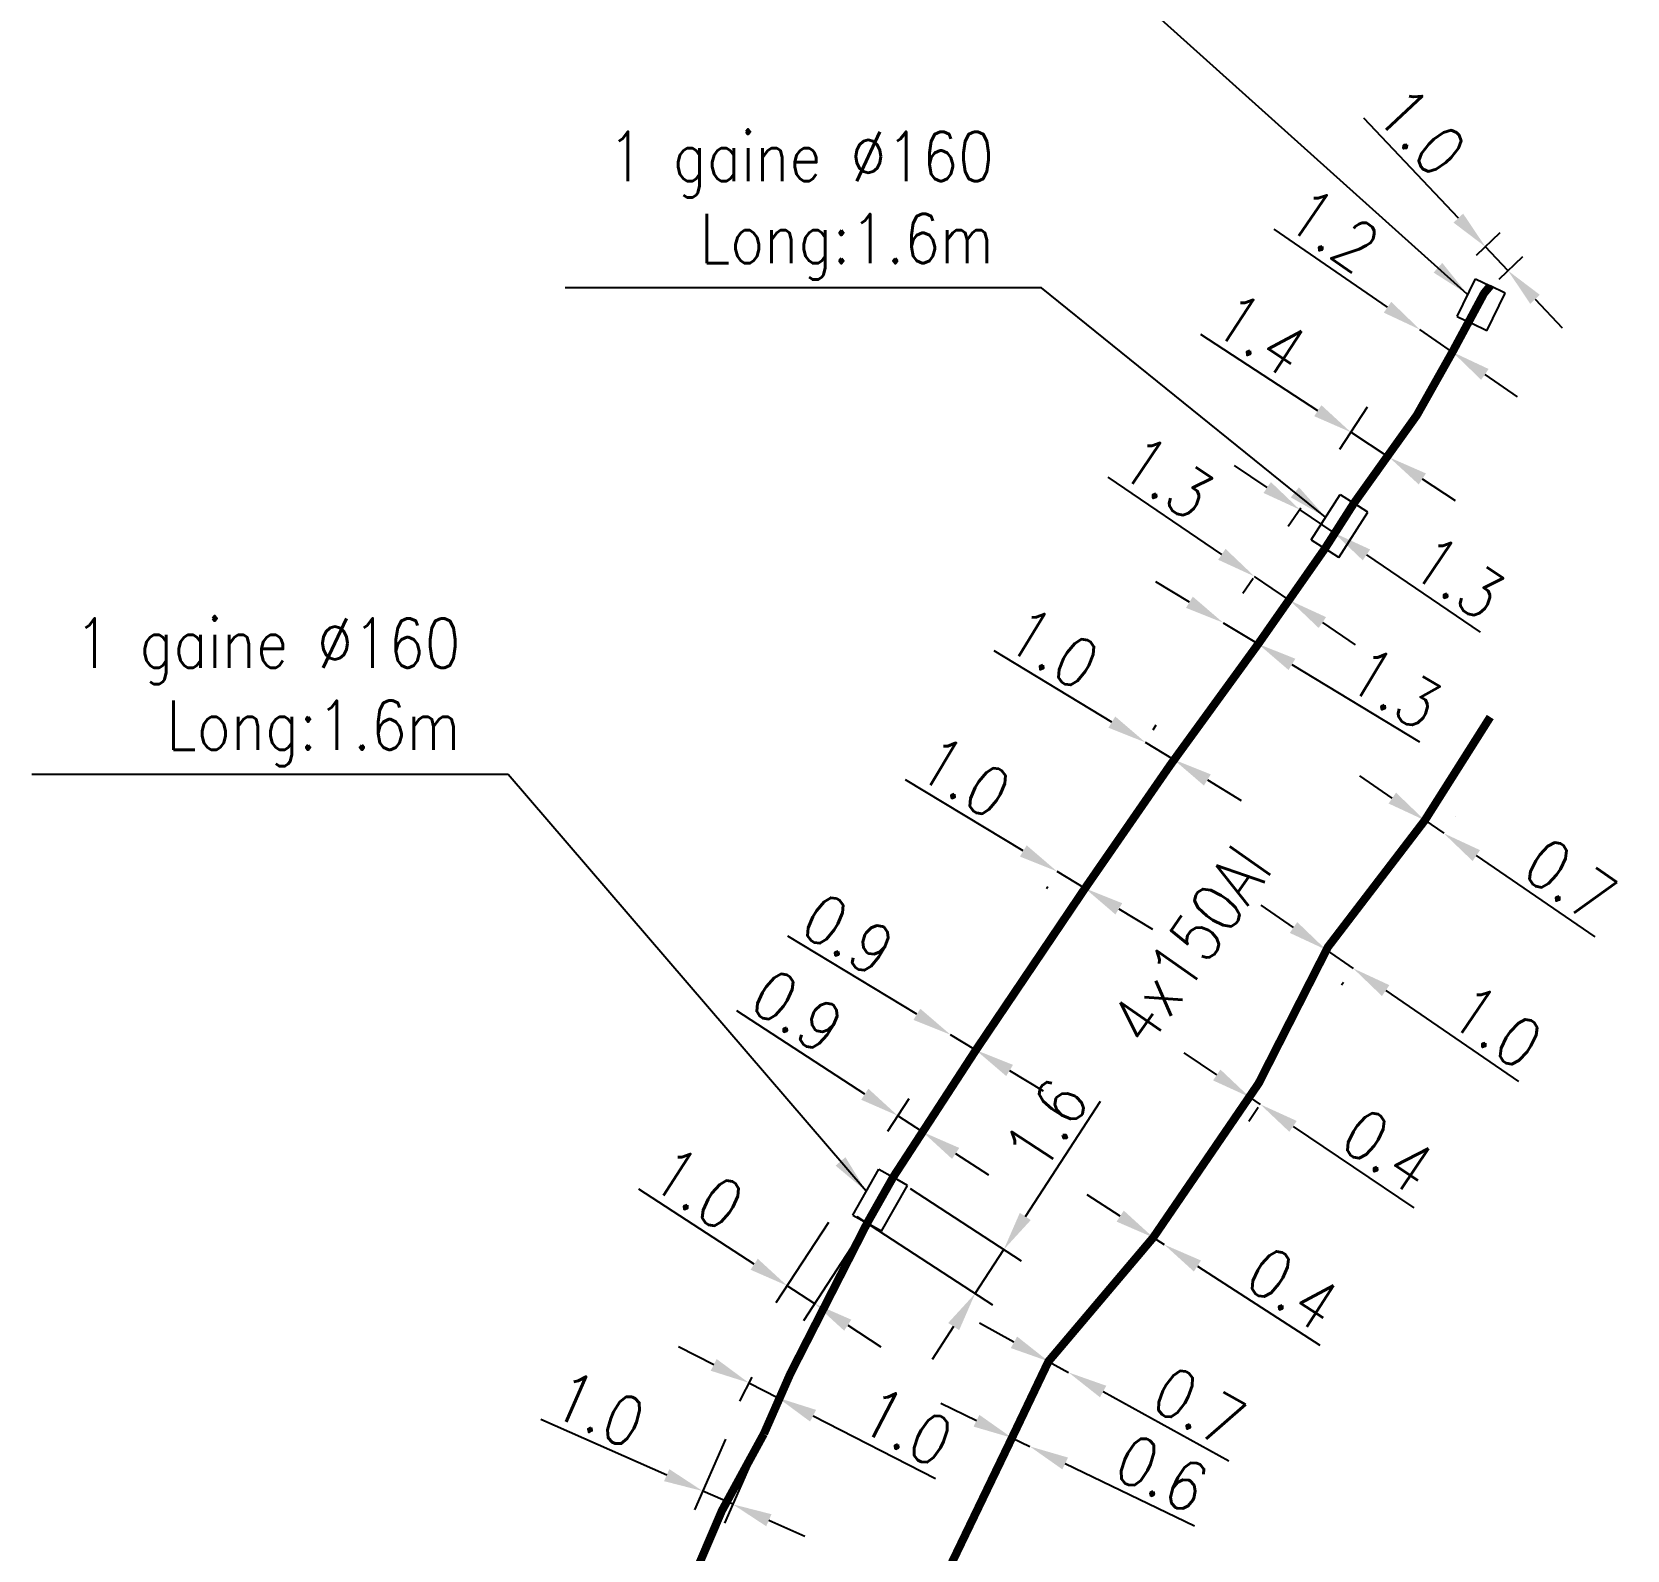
# Model space of a CAD drawing. Header units: millimetres. Extents: x 80000 to 81010, y 144000 to 145002.
# Drawn here: x 80955.59 to 81004.17, y 144039.61 to 144085.82 of the extents above; entities that cross this region are included whole.
import ezdxf

# ---------------------------------------------------------------- set-up
doc = ezdxf.new("R2010")
doc.units = ezdxf.units.MM
doc.header["$PDMODE"] = 34
doc.linetypes.add('B_ST_AL', pattern=[2000, 1000, 1000])
doc.layers.get('Defpoints').update_dxf_attribs({"linetype": 'CONTINUOUS'})
doc.layers.add('B_100', color=3, linetype='CONTINUOUS')
doc.layers.add('B_400', color=7, linetype='CONTINUOUS')
doc.styles.get("Standard").update_dxf_attribs({"font": 'romans.shx', "width": 0.85})
doc.dimstyles.get("Standard").update_dxf_attribs({"dimtxt": 1.5, "dimasz": 1.2, "dimexe": 0.625, "dimexo": 0.625, "dimgap": 0.25, "dimtad": 1, "dimdec": 1, "dimzin": 0, "dimdsep": 46, "dimtxsty": 'Standard', "dimcen": -0.5, "dimadec": 0, "dimazin": 0, "dimtfac": 1, "dimtdec": 1, "dimtmove": 0, "dimatfit": 3, "dimfxl": 0, "dimtolj": 1, "dimtzin": 0, "dimarcsym": 0})

# ---------------------------------------------------------------- blocks, each defined once
blk = doc.blocks.new('*D689')
at = {"layer": 'B_100', "color": 0, "linetype": 'Continuous', "lineweight": -2, "transparency": 16777216}
for p, q in [((80997.018, 144062.5), (80996.028, 144063.178)), ((80998.36, 144062.337), (80998.361, 144062.338)), ((80998.008, 144061.823), (80998.586, 144061.427)), ((80998.938, 144061.941), (80998.939, 144061.943)), ((80999.576, 144060.75), (81003.183, 144058.281))]:
    blk.add_line(p, q, dxfattribs=at)
at = {"layer": 'B_100', "color": 0, "linetype": 'Continuous', "transparency": 16777216}
for points in [[(80997.131, 144062.665), (80996.905, 144062.335), (80998.008, 144061.823)], [(80999.689, 144060.915), (80999.463, 144060.584), (80998.586, 144061.427)]]:
    blk.add_solid(points, dxfattribs=at)
at = {"layer": 'Defpoints', "color": 0, "linetype": 'Continuous', "transparency": 16777216}
for p in [(80998.007, 144061.821), (80998.585, 144061.426), (80998.586, 144061.427)]:
    blk.add_point(p, dxfattribs=at)
at = {"layer": 'B_100', "color": 0, "linetype": 'Continuous', "transparency": 16777216, "insert": (81002.44, 144060.001), "char_height": 1.5, "attachment_point": 5, "rotation": 325.6124}
blk.add_mtext('\\A1;0.7', dxfattribs=at)
blk = doc.blocks.new('*D690')
at = {"layer": 'B_100', "color": 0, "linetype": 'Continuous', "lineweight": -2, "transparency": 16777216}
for p, q in [((80994.01, 144058.56), (80993.02, 144059.238)), ((80995.001, 144057.882), (80995.826, 144057.317)), ((80994.708, 144057.455), (80994.648, 144057.366)), ((80995.533, 144056.89), (80995.473, 144056.802)), ((80996.816, 144056.64), (81000.857, 144053.874))]:
    blk.add_line(p, q, dxfattribs=at)
at = {"layer": 'B_100', "color": 0, "linetype": 'Continuous', "transparency": 16777216}
for points in [[(80994.123, 144058.725), (80993.897, 144058.395), (80995.001, 144057.882)], [(80996.929, 144056.805), (80996.703, 144056.474), (80995.826, 144057.317)]]:
    blk.add_solid(points, dxfattribs=at)
at = {"layer": 'Defpoints', "color": 0, "linetype": 'Continuous', "transparency": 16777216}
for p in [(80995.061, 144057.971), (80995.826, 144057.317), (80995.886, 144057.406)]:
    blk.add_point(p, dxfattribs=at)
at = {"layer": 'B_100', "color": 0, "linetype": 'Continuous', "transparency": 16777216, "insert": (81000.188, 144055.544), "char_height": 1.5, "attachment_point": 5, "rotation": 325.6124}
blk.add_mtext('\\A1;1.0', dxfattribs=at)
blk = doc.blocks.new('*D691')
at = {"layer": 'B_100', "color": 0, "linetype": 'Continuous', "lineweight": -2, "transparency": 16777216}
for p, q in [((80991.672, 144054.07), (80990.677, 144054.74)), ((80992.667, 144053.4), (80992.999, 144053.176)), ((80992.6, 144053.3), (80992.318, 144052.881)), ((80992.932, 144053.077), (80992.65, 144052.658)), ((80993.995, 144052.506), (80997.671, 144050.031))]:
    blk.add_line(p, q, dxfattribs=at)
at = {"layer": 'B_100', "color": 0, "linetype": 'Continuous', "transparency": 16777216}
for points in [[(80991.784, 144054.236), (80991.56, 144053.904), (80992.667, 144053.4)], [(80994.106, 144052.672), (80993.883, 144052.34), (80992.999, 144053.176)]]:
    blk.add_solid(points, dxfattribs=at)
at = {"layer": 'Defpoints', "color": 0, "linetype": 'Continuous', "transparency": 16777216}
for p in [(80992.949, 144053.818), (80993.281, 144053.595), (80992.999, 144053.176)]:
    blk.add_point(p, dxfattribs=at)
at = {"layer": 'B_100', "color": 0, "linetype": 'Continuous', "transparency": 16777216, "insert": (80996.889, 144051.763), "char_height": 1.5, "attachment_point": 5, "rotation": 326.0459}
blk.add_mtext('\\A1;0.4', dxfattribs=at)
blk = doc.blocks.new('*D692')
at = {"layer": 'B_100', "color": 0, "linetype": 'Continuous', "lineweight": -2, "transparency": 16777216}
for p, q in [((80988.731, 144049.774), (80987.724, 144050.425)), ((80989.739, 144049.123), (80990.075, 144048.906)), ((80991.083, 144048.255), (80994.806, 144045.85))]:
    blk.add_line(p, q, dxfattribs=at)
at = {"layer": 'B_100', "color": 0, "linetype": 'Continuous', "transparency": 16777216}
for points in [[(80988.84, 144049.942), (80988.623, 144049.606), (80989.739, 144049.123)], [(80991.192, 144048.423), (80990.975, 144048.087), (80990.075, 144048.906)]]:
    blk.add_solid(points, dxfattribs=at)
at = {"layer": 'Defpoints', "color": 0, "linetype": 'Continuous', "transparency": 16777216}
for p in [(80989.739, 144049.123), (80990.075, 144048.906), (80990.075, 144048.906)]:
    blk.add_point(p, dxfattribs=at)
at = {"layer": 'B_100', "color": 0, "linetype": 'Continuous', "transparency": 16777216, "insert": (80993.991, 144047.566), "char_height": 1.5, "attachment_point": 5, "rotation": 327.1361}
blk.add_mtext('\\A1;0.4', dxfattribs=at)
blk = doc.blocks.new('*D693')
at = {"layer": 'B_100', "color": 0, "linetype": 'Continuous', "lineweight": -2, "transparency": 16777216}
for p, q in [((80985.497, 144045.932), (80984.447, 144046.512)), ((80986.548, 144045.352), (80987.161, 144045.014)), ((80988.211, 144044.434), (80992.039, 144042.322))]:
    blk.add_line(p, q, dxfattribs=at)
at = {"layer": 'B_100', "color": 0, "linetype": 'Continuous', "transparency": 16777216}
for points in [[(80985.594, 144046.107), (80985.401, 144045.757), (80986.548, 144045.352)], [(80988.308, 144044.609), (80988.115, 144044.259), (80987.161, 144045.014)]]:
    blk.add_solid(points, dxfattribs=at)
at = {"layer": 'Defpoints', "color": 0, "linetype": 'Continuous', "transparency": 16777216}
for p in [(80986.548, 144045.352), (80987.161, 144045.014), (80987.161, 144045.014)]:
    blk.add_point(p, dxfattribs=at)
at = {"layer": 'B_100', "color": 0, "linetype": 'Continuous', "transparency": 16777216, "insert": (80991.134, 144043.964), "char_height": 1.5, "attachment_point": 5, "rotation": 331.1108}
blk.add_mtext('\\A1;0.7', dxfattribs=at)
blk = doc.blocks.new('*D694')
at = {"layer": 'B_100', "color": 0, "linetype": 'Continuous', "lineweight": -2, "transparency": 16777216}
for p, q in [((80984.355, 144043.545), (80983.274, 144044.066)), ((80985.436, 144043.024), (80985.977, 144042.764)), ((80987.058, 144042.243), (80990.996, 144040.346))]:
    blk.add_line(p, q, dxfattribs=at)
at = {"layer": 'B_100', "color": 0, "linetype": 'Continuous', "transparency": 16777216}
for points in [[(80984.442, 144043.725), (80984.268, 144043.365), (80985.436, 144043.024)], [(80987.144, 144042.423), (80986.971, 144042.063), (80985.977, 144042.764)]]:
    blk.add_solid(points, dxfattribs=at)
at = {"layer": 'Defpoints', "color": 0, "linetype": 'Continuous', "transparency": 16777216}
for p in [(80985.436, 144043.024), (80985.977, 144042.764), (80985.977, 144042.764)]:
    blk.add_point(p, dxfattribs=at)
at = {"layer": 'B_100', "color": 0, "linetype": 'Continuous', "transparency": 16777216, "insert": (80990.001, 144041.935), "char_height": 1.5, "attachment_point": 5, "rotation": 334.2769}
blk.add_mtext('\\A1;0.6', dxfattribs=at)
blk = doc.blocks.new('*D698')
at = {"layer": 'B_100', "color": 0, "linetype": 'Continuous', "lineweight": -2, "transparency": 16777216}
for p, q in [((80982.541, 144055.917), (80978.606, 144058.3)), ((80984.337, 144054.829), (80983.567, 144055.295)), ((80985.363, 144054.208), (80986.39, 144053.586))]:
    blk.add_line(p, q, dxfattribs=at)
at = {"layer": 'B_100', "color": 0, "linetype": 'Continuous', "transparency": 16777216}
for points in [[(80982.644, 144056.088), (80982.437, 144055.746), (80983.567, 144055.295)], [(80985.467, 144054.379), (80985.26, 144054.037), (80984.337, 144054.829)]]:
    blk.add_solid(points, dxfattribs=at)
at = {"layer": 'Defpoints', "color": 0, "linetype": 'Continuous', "transparency": 16777216}
for p in [(80983.567, 144055.295), (80983.567, 144055.295), (80984.337, 144054.829)]:
    blk.add_point(p, dxfattribs=at)
at = {"layer": 'B_100', "color": 0, "linetype": 'Continuous', "transparency": 16777216, "insert": (80980.454, 144058.35), "char_height": 1.5, "attachment_point": 5, "rotation": 328.8031}
blk.add_mtext('\\A1;0.9', dxfattribs=at)
blk = doc.blocks.new('*D699')
at = {"layer": 'B_100', "color": 0, "linetype": 'Continuous', "lineweight": -2, "transparency": 16777216}
for p, q in [((80985.782, 144060.89), (80982.198, 144063.06)), ((80987.664, 144059.75), (80986.808, 144060.268)), ((80986.524, 144059.8), (80986.484, 144059.734)), ((80987.38, 144059.282), (80987.34, 144059.216)), ((80988.69, 144059.129), (80989.717, 144058.507))]:
    blk.add_line(p, q, dxfattribs=at)
at = {"layer": 'B_100', "color": 0, "linetype": 'Continuous', "transparency": 16777216}
for points in [[(80985.885, 144061.061), (80985.678, 144060.719), (80986.808, 144060.268)], [(80988.794, 144059.3), (80988.586, 144058.958), (80987.664, 144059.75)]]:
    blk.add_solid(points, dxfattribs=at)
at = {"layer": 'Defpoints', "color": 0, "linetype": 'Continuous', "transparency": 16777216}
for p in [(80986.808, 144060.268), (80986.848, 144060.334), (80987.703, 144059.816)]:
    blk.add_point(p, dxfattribs=at)
at = {"layer": 'B_100', "color": 0, "linetype": 'Continuous', "transparency": 16777216, "insert": (80983.995, 144063.141), "char_height": 1.5, "attachment_point": 5, "rotation": 328.8031}
blk.add_mtext('\\A1;1.0', dxfattribs=at)
blk = doc.blocks.new('*D700')
at = {"layer": 'B_100', "color": 0, "linetype": 'Continuous', "lineweight": -2, "transparency": 16777216}
for p, q in [((80988.478, 144064.813), (80984.894, 144066.983)), ((80989.737, 144064.577), (80989.828, 144064.726)), ((80990.359, 144063.674), (80989.504, 144064.192)), ((80990.592, 144064.059), (80990.683, 144064.208)), ((80991.386, 144063.052), (80992.412, 144062.431))]:
    blk.add_line(p, q, dxfattribs=at)
at = {"layer": 'B_100', "color": 0, "linetype": 'Continuous', "transparency": 16777216}
for points in [[(80988.581, 144064.984), (80988.374, 144064.642), (80989.504, 144064.192)], [(80991.489, 144063.223), (80991.282, 144062.881), (80990.359, 144063.674)]]:
    blk.add_solid(points, dxfattribs=at)
at = {"layer": 'Defpoints', "color": 0, "linetype": 'Continuous', "transparency": 16777216}
for p in [(80989.413, 144064.042), (80989.504, 144064.192), (80990.269, 144063.524)]:
    blk.add_point(p, dxfattribs=at)
at = {"layer": 'B_100', "color": 0, "linetype": 'Continuous', "transparency": 16777216, "insert": (80986.691, 144067.065), "char_height": 1.5, "attachment_point": 5, "rotation": 328.8031}
blk.add_mtext('\\A1;1.0', dxfattribs=at)
blk = doc.blocks.new('*D701')
at = {"layer": 'B_100', "color": 0, "linetype": 'Continuous', "lineweight": -2, "transparency": 16777216}
for p, q in [((80990.84, 144068.461), (80989.813, 144069.083)), ((80991.866, 144067.84), (80992.935, 144067.192)), ((80993.962, 144066.57), (80997.851, 144064.215))]:
    blk.add_line(p, q, dxfattribs=at)
at = {"layer": 'B_100', "color": 0, "linetype": 'Continuous', "transparency": 16777216}
for points in [[(80990.943, 144068.632), (80990.736, 144068.29), (80991.866, 144067.84)], [(80994.066, 144066.742), (80993.858, 144066.399), (80992.935, 144067.192)]]:
    blk.add_solid(points, dxfattribs=at)
at = {"layer": 'Defpoints', "color": 0, "linetype": 'Continuous', "transparency": 16777216}
for p in [(80991.866, 144067.84), (80991.866, 144067.84), (80992.935, 144067.192)]:
    blk.add_point(p, dxfattribs=at)
at = {"layer": 'B_100', "color": 0, "linetype": 'Continuous', "transparency": 16777216, "insert": (80997.091, 144065.845), "char_height": 1.5, "attachment_point": 5, "rotation": 328.8031}
blk.add_mtext('\\A1;1.3', dxfattribs=at)
blk = doc.blocks.new('*D1386')
at = {"layer": 'B_100', "color": 0, "linetype": 'Continuous', "lineweight": -2, "transparency": 16777216}
for p, q in [((80999.029, 144080.155), (80996.151, 144083.199)), ((80999.58, 144079.026), (81000.307, 144079.713)), ((81000.54, 144078.557), (80999.853, 144079.283)), ((81000.267, 144078.299), (81000.994, 144078.986)), ((81001.364, 144077.685), (81002.189, 144076.813))]:
    blk.add_line(p, q, dxfattribs=at)
at = {"layer": 'B_100', "color": 0, "linetype": 'Continuous', "transparency": 16777216}
for points in [[(80999.174, 144080.293), (80998.883, 144080.018), (80999.853, 144079.283)], [(81001.51, 144077.822), (81001.219, 144077.547), (81000.54, 144078.557)]]:
    blk.add_solid(points, dxfattribs=at)
at = {"layer": 'Defpoints', "color": 0, "linetype": 'Continuous', "transparency": 16777216}
for p in [(80999.853, 144079.283), (80999.126, 144078.596), (80999.813, 144077.87)]:
    blk.add_point(p, dxfattribs=at)
at = {"layer": 'B_100', "color": 0, "linetype": 'Continuous', "transparency": 16777216, "insert": (80997.904, 144082.8), "char_height": 1.5, "attachment_point": 5, "rotation": 313.3929}
blk.add_mtext('\\A1;1.0', dxfattribs=at)
blk = doc.blocks.new('*D1387')
at = {"layer": 'B_100', "color": 0, "linetype": 'Continuous', "lineweight": -2, "transparency": 16777216}
for p, q in [((80996.873, 144077.442), (80993.424, 144079.821)), ((80998.849, 144076.08), (80997.861, 144076.761)), ((80999.836, 144075.399), (81000.824, 144074.717))]:
    blk.add_line(p, q, dxfattribs=at)
at = {"layer": 'B_100', "color": 0, "linetype": 'Continuous', "transparency": 16777216}
for points in [[(80996.986, 144077.607), (80996.759, 144077.278), (80997.861, 144076.761)], [(80999.95, 144075.563), (80999.723, 144075.234), (80998.849, 144076.08)]]:
    blk.add_solid(points, dxfattribs=at)
at = {"layer": 'Defpoints', "color": 0, "linetype": 'Continuous', "transparency": 16777216}
for p in [(80997.861, 144076.761), (80997.861, 144076.761), (80998.849, 144076.08)]:
    blk.add_point(p, dxfattribs=at)
at = {"layer": 'B_100', "color": 0, "linetype": 'Continuous', "transparency": 16777216, "insert": (80995.222, 144079.795), "char_height": 1.5, "attachment_point": 5, "rotation": 325.4094}
blk.add_mtext('\\A1;1.2', dxfattribs=at)
blk = doc.blocks.new('*D1388')
at = {"layer": 'B_100', "color": 0, "linetype": 'Continuous', "lineweight": -2, "transparency": 16777216}
for p, q in [((80994.749, 144074.293), (80991.19, 144076.616)), ((80996.254, 144074.403), (80995.413, 144073.114)), ((80996.927, 144072.872), (80995.754, 144073.638)), ((80997.426, 144073.637), (80996.585, 144072.349)), ((80997.932, 144072.216), (80998.936, 144071.561))]:
    blk.add_line(p, q, dxfattribs=at)
at = {"layer": 'B_100', "color": 0, "linetype": 'Continuous', "transparency": 16777216}
for points in [[(80994.859, 144074.461), (80994.64, 144074.126), (80995.754, 144073.638)], [(80998.041, 144072.384), (80997.822, 144072.049), (80996.927, 144072.872)]]:
    blk.add_solid(points, dxfattribs=at)
at = {"layer": 'Defpoints', "color": 0, "linetype": 'Continuous', "transparency": 16777216}
for p in [(80996.595, 144074.926), (80997.768, 144074.161), (80995.754, 144073.638)]:
    blk.add_point(p, dxfattribs=at)
at = {"layer": 'B_100', "color": 0, "linetype": 'Continuous', "transparency": 16777216, "insert": (80993.014, 144076.62), "char_height": 1.5, "attachment_point": 5, "rotation": 326.8679}
blk.add_mtext('\\A1;1.4', dxfattribs=at)
blk = doc.blocks.new('*D1389')
at = {"layer": 'B_100', "color": 0, "linetype": 'Continuous', "lineweight": -2, "transparency": 16777216}
for p, q in [((80993.208, 144071.954), (80992.215, 144072.628)), ((80994.233, 144071.327), (80993.85, 144070.763)), ((80994.201, 144071.28), (80995.238, 144070.577)), ((80995.496, 144070.957), (80994.887, 144070.06)), ((80996.231, 144069.903), (80999.697, 144067.551))]:
    blk.add_line(p, q, dxfattribs=at)
at = {"layer": 'B_100', "color": 0, "linetype": 'Continuous', "transparency": 16777216}
for points in [[(80993.321, 144072.12), (80993.096, 144071.789), (80994.201, 144071.28)], [(80996.343, 144070.069), (80996.119, 144069.738), (80995.238, 144070.577)]]:
    blk.add_solid(points, dxfattribs=at)
at = {"layer": 'Defpoints', "color": 0, "linetype": 'Continuous', "transparency": 16777216}
for p in [(80994.584, 144071.844), (80995.847, 144071.474), (80994.201, 144071.28)]:
    blk.add_point(p, dxfattribs=at)
at = {"layer": 'B_100', "color": 0, "linetype": 'Continuous', "transparency": 16777216, "insert": (80999.022, 144069.217), "char_height": 1.5, "attachment_point": 5, "rotation": 325.8395}
blk.add_mtext('\\A1;1.3', dxfattribs=at)
blk = doc.blocks.new('*D1390')
at = {"layer": 'B_100', "color": 0, "linetype": 'Continuous', "lineweight": -2, "transparency": 16777216}
for p, q in [((80991.828, 144069.92), (80988.362, 144072.273)), ((80994.615, 144069.578), (80993.545, 144068)), ((80992.776, 144069.181), (80992.47, 144068.729)), ((80993.896, 144068.517), (80992.821, 144069.247)), ((80994.889, 144067.843), (80995.882, 144067.17))]:
    blk.add_line(p, q, dxfattribs=at)
at = {"layer": 'B_100', "color": 0, "linetype": 'Continuous', "transparency": 16777216}
for points in [[(80991.94, 144070.086), (80991.716, 144069.755), (80992.821, 144069.247)], [(80995.001, 144068.009), (80994.776, 144067.678), (80993.896, 144068.517)]]:
    blk.add_solid(points, dxfattribs=at)
at = {"layer": 'Defpoints', "color": 0, "linetype": 'Continuous', "transparency": 16777216}
for p in [(80994.966, 144070.095), (80993.127, 144069.698), (80992.821, 144069.247)]:
    blk.add_point(p, dxfattribs=at)
at = {"layer": 'B_100', "color": 0, "linetype": 'Continuous', "transparency": 16777216, "insert": (80990.16, 144072.261), "char_height": 1.5, "attachment_point": 5, "rotation": 325.8395}
blk.add_mtext('\\A1;1.3', dxfattribs=at)
blk = doc.blocks.new('*D1391')
at = {"layer": 'B_400', "color": 0, "linetype": 'Continuous', "lineweight": -2, "transparency": 16777216}
for p, q in [((80977.586, 144048.308), (80974.075, 144050.594)), ((80979.846, 144049.581), (80978.25, 144047.13)), ((80980.684, 144049.035), (80979.088, 144046.584)), ((80979.429, 144047.108), (80978.591, 144047.654)), ((80980.435, 144046.453), (80981.44, 144045.798))]:
    blk.add_line(p, q, dxfattribs=at)
at = {"layer": 'B_400', "color": 0, "linetype": 'Continuous', "transparency": 16777216}
for points in [[(80977.695, 144048.476), (80977.476, 144048.141), (80978.591, 144047.654)], [(80980.544, 144046.621), (80980.326, 144046.286), (80979.429, 144047.108)]]:
    blk.add_solid(points, dxfattribs=at)
at = {"layer": 'Defpoints', "color": 0, "linetype": 'Continuous', "transparency": 16777216}
for p in [(80980.187, 144050.105), (80981.025, 144049.559), (80978.591, 144047.654)]:
    blk.add_point(p, dxfattribs=at)
at = {"layer": 'B_400', "color": 0, "linetype": 'Continuous', "transparency": 16777216, "insert": (80975.873, 144050.617), "char_height": 1.5, "attachment_point": 5, "rotation": 326.9305}
blk.add_mtext('\\A1;1.0', dxfattribs=at)
blk = doc.blocks.new('*D1392')
at = {"layer": 'B_400', "color": 0, "linetype": 'Continuous', "lineweight": -2, "transparency": 16777216}
for p, q in [((80985.843, 144049.764), (80988.129, 144053.274)), ((80982.338, 144050.614), (80985.712, 144048.417)), ((80980.711, 144049.764), (80984.839, 144047.076)), ((80984.315, 144047.417), (80985.188, 144048.758)), ((80983.66, 144046.412), (80983.005, 144045.406))]:
    blk.add_line(p, q, dxfattribs=at)
at = {"layer": 'B_400', "color": 0, "linetype": 'Continuous', "transparency": 16777216}
for points in [[(80985.675, 144049.873), (80986.01, 144049.654), (80985.188, 144048.758)], [(80983.493, 144046.521), (80983.828, 144046.302), (80984.315, 144047.417)]]:
    blk.add_solid(points, dxfattribs=at)
at = {"layer": 'Defpoints', "color": 0, "linetype": 'Continuous', "transparency": 16777216}
for p in [(80981.815, 144050.955), (80980.187, 144050.105), (80984.315, 144047.417)]:
    blk.add_point(p, dxfattribs=at)
at = {"layer": 'B_400', "color": 0, "linetype": 'Continuous', "transparency": 16777216, "insert": (80986.475, 144052.567), "char_height": 1.5, "attachment_point": 5, "rotation": 56.9305}
blk.add_mtext('\\A1;1.6', dxfattribs=at)
blk = doc.blocks.new('*D1393')
at = {"layer": 'B_400', "color": 0, "linetype": 'Continuous', "lineweight": -2, "transparency": 16777216}
for p, q in [((80980.955, 144053.483), (80977.054, 144056.023)), ((80981.659, 144052.365), (80982.302, 144053.352)), ((80982.156, 144051.478), (80983.056, 144052.861)), ((80982.715, 144052.337), (80981.961, 144052.829)), ((80983.721, 144051.683), (80984.726, 144051.028))]:
    blk.add_line(p, q, dxfattribs=at)
at = {"layer": 'B_400', "color": 0, "linetype": 'Continuous', "transparency": 16777216}
for points in [[(80981.064, 144053.651), (80980.846, 144053.316), (80981.961, 144052.829)], [(80983.83, 144051.85), (80983.612, 144051.515), (80982.715, 144052.337)]]:
    blk.add_solid(points, dxfattribs=at)
at = {"layer": 'Defpoints', "color": 0, "linetype": 'Continuous', "transparency": 16777216}
for p in [(80981.961, 144052.829), (80981.318, 144051.842), (80981.815, 144050.955)]:
    blk.add_point(p, dxfattribs=at)
at = {"layer": 'B_400', "color": 0, "linetype": 'Continuous', "transparency": 16777216, "insert": (80978.903, 144056.013), "char_height": 1.5, "attachment_point": 5, "rotation": 326.9305}
blk.add_mtext('\\A1;0.9', dxfattribs=at)
blk = doc.blocks.new('*D1394')
at = {"layer": 'B_100', "color": 0, "linetype": 'Continuous', "lineweight": -2, "transparency": 16777216}
for p, q in [((80976.353, 144045.245), (80975.285, 144045.792)), ((80977.511, 144044.875), (80977.137, 144044.142)), ((80977.421, 144044.699), (80978.312, 144044.243)), ((80978.402, 144044.419), (80978.027, 144043.687)), ((80979.38, 144043.697), (80983.109, 144041.789))]:
    blk.add_line(p, q, dxfattribs=at)
at = {"layer": 'B_100', "color": 0, "linetype": 'Continuous', "transparency": 16777216}
for points in [[(80976.444, 144045.423), (80976.262, 144045.067), (80977.421, 144044.699)], [(80979.471, 144043.875), (80979.289, 144043.519), (80978.312, 144044.243)]]:
    blk.add_solid(points, dxfattribs=at)
at = {"layer": 'Defpoints', "color": 0, "linetype": 'Continuous', "transparency": 16777216}
for p in [(80977.796, 144045.431), (80977.421, 144044.699), (80978.686, 144044.976)]:
    blk.add_point(p, dxfattribs=at)
at = {"layer": 'B_100', "color": 0, "linetype": 'Continuous', "transparency": 16777216, "insert": (80982.234, 144043.36), "char_height": 1.5, "attachment_point": 5, "rotation": 332.9039}
blk.add_mtext('\\A1;1.0', dxfattribs=at)
blk = doc.blocks.new('*D1395')
at = {"layer": 'B_100', "color": 0, "linetype": 'Continuous', "lineweight": -2, "transparency": 16777216}
for p, q in [((80974.922, 144041.888), (80971.089, 144043.578)), ((80976.715, 144042.981), (80975.768, 144040.832)), ((80977.63, 144042.577), (80976.683, 144040.428)), ((80976.935, 144041), (80976.02, 144041.403)), ((80978.033, 144040.516), (80979.131, 144040.031))]:
    blk.add_line(p, q, dxfattribs=at)
at = {"layer": 'B_100', "color": 0, "linetype": 'Continuous', "transparency": 16777216}
for points in [[(80975.002, 144042.071), (80974.841, 144041.705), (80976.02, 144041.403)], [(80978.113, 144040.699), (80977.952, 144040.333), (80976.935, 144041)]]:
    blk.add_solid(points, dxfattribs=at)
at = {"layer": 'Defpoints', "color": 0, "linetype": 'Continuous', "transparency": 16777216}
for p in [(80976.968, 144043.553), (80977.883, 144043.149), (80976.02, 144041.403)]:
    blk.add_point(p, dxfattribs=at)
at = {"layer": 'B_100', "color": 0, "linetype": 'Continuous', "transparency": 16777216, "insert": (80972.86, 144043.89), "char_height": 1.5, "attachment_point": 5, "rotation": 336.2015}
blk.add_mtext('\\A1;1.0', dxfattribs=at)

msp = doc.modelspace()

# ---------------------------------------------------------------- linework, layer by layer
at = {"layer": 'B_100', "linetype": 'B_ST_AL', "flags": 128}
msp.add_lwpolyline([(81000, 144078.094, 0.25, 0.25, 0), (80999.813, 144077.87, 0.25, 0.25, 0), (80998.849, 144076.08, 0.25, 0.25, 0), (80997.768, 144074.161, 0.25, 0.25, 0), (80995.847, 144071.474, 0.25, 0.25, 0), (80994.966, 144070.095, 0.25, 0.25, 0), (80992.935, 144067.192, 0.25, 0.25, 0), (80990.269, 144063.524, 0.25, 0.25, 0), (80987.703, 144059.816, 0.25, 0.25, 0), (80984.337, 144054.829, 0.25, 0.25, 0), (80981.815, 144050.955, 0.25, 0.25, 0), (80981.025, 144049.559, 0.25, 0.25, 0), (80978.686, 144044.976, 0.25, 0.25, 0), (80977.883, 144043.149, 0.25, 0.25, 0.071828), (80974.738, 144035.8, 0.25, 0.25, -0.001037), (80973.23, 144030.406, 0.25, 0.25, 0), (80972.658, 144028.176, 0.25, 0.25, 0), (80971.629, 144025.073, 0.25, 0.25, 0), (80970.767, 144024.242, 0.25, 0.25, 0.446694), (80970.691, 144023.777, 0.25, 0.25, 0), (80971.572, 144023.879, 0.25, 0.25, 0), (80980.731, 144021.816, 0.25, 0.25, 0), (80980.42, 144019.581, 0, 0, 0)], format="xyseb", dxfattribs=at)
at = {"layer": 'B_100', "linetype": 'B_ST_AL'}
msp.add_lwpolyline([(81000, 144064.967, 0.25, 0.25, 0), (80998.007, 144061.821, 0.25, 0.25, 0), (80995.061, 144057.971, 0.25, 0.25, 0), (80992.949, 144053.818, 0.25, 0.25, 0), (80989.739, 144049.123, 0.25, 0.25, 0), (80986.548, 144045.352, 0.25, 0.25, 0), (80985.436, 144043.024, 0.25, 0.25, 0), (80982.546, 144037.025, 0.25, 0.25, 0), (80981.668, 144031.077, 0.25, 0.25, 0), (80981.009, 144026.78, 0.25, 0.25, 0), (80981.161, 144021.282, 0.25, 0.25, 0), (80980.915, 144019.512, 0, 0, 0)], format="xyseb", dxfattribs=at)
at = {"layer": 'B_400', "color": 7, "linetype": 'CONTINUOUS'}
for p, q in [((80998.993, 144077.164), (80999.55, 144078.312)), ((80999.55, 144078.312), (81000, 144078.094)), ((80999.893, 144076.727), (81000.45, 144077.875)), ((81000.45, 144077.875), (81000, 144078.094)), ((80998.993, 144077.164), (80999.443, 144076.946)), ((80999.893, 144076.727), (80999.443, 144076.946)), ((80994.545, 144070.364), (80995.426, 144071.743)), ((80995.426, 144071.743), (80995.847, 144071.474)), ((80996.268, 144071.205), (80995.847, 144071.474)), ((80995.388, 144069.826), (80996.268, 144071.205)), ((80994.545, 144070.364), (80994.966, 144070.095)), ((80995.388, 144069.826), (80994.966, 144070.095)), ((80980.59, 144049.805), (80981.379, 144051.201)), ((80981.379, 144051.201), (80981.815, 144050.955)), ((80982.25, 144050.708), (80981.815, 144050.955)), ((80981.461, 144049.313), (80982.25, 144050.708)), ((80980.59, 144049.805), (80981.025, 144049.559)), ((80981.461, 144049.313), (80981.025, 144049.559))]:
    msp.add_line(p, q, dxfattribs=at)

# ---------------------------------------------------------------- texts
at = {"layer": 'B_100', "linetype": 'Continuous', "insert": (80990.88, 144058.021), "char_height": 1.5, "attachment_point": 5, "rotation": 54.9915}
msp.add_mtext('4x150Al', dxfattribs=at)
at = {"layer": 'B_400', "linetype": 'Continuous', "char_height": 1.5, "attachment_point": 9}
for insert in [(80984.887, 144078.284), (80968.645, 144063.469)]:
    msp.add_mtext('1 gaine %%C160\\PLong:1.6m', dxfattribs=dict(at, insert=insert))

# ---------------------------------------------------------------- dimensions: what is measured, and where the dimension line sits
at = {"layer": 'B_100', "linetype": 'Continuous'}
for base, p1, p2, angle, picture, middle in [((80999.853, 144079.283), (80999.813, 144077.87), (80999.126, 144078.596), 313.3929, '*D1386', (80997.177, 144082.113)), ((80997.861, 144076.761), (80998.849, 144076.08), (80997.861, 144076.761), 325.4094, '*D1387', (80994.655, 144078.972)), ((80995.754, 144073.638), (80997.768, 144074.161), (80996.595, 144074.926), 326.8679, '*D1388', (80992.467, 144075.783)), ((80992.821, 144069.247), (80994.966, 144070.095), (80993.127, 144069.698), 325.8395, '*D1390', (80989.598, 144071.433)), ((80994.201, 144071.28), (80995.847, 144071.474), (80994.584, 144071.844), 325.8395, '*D1389', (80998.461, 144068.39)), ((80977.421, 144044.699), (80978.686, 144044.976), (80977.796, 144045.431), 332.9039, '*D1394', (80981.779, 144042.469)), ((80976.02, 144041.403), (80977.883, 144043.149), (80976.968, 144043.553), 336.2015, '*D1395', (80972.456, 144042.975))]:
    dim = msp.add_linear_dim(base=base, p1=p1, p2=p2, angle=angle, dimstyle='Standard', override={"dimfxl": 1.25}, dxfattribs=at)
    dim.commit()
    dim.dimension.update_dxf_attribs({"geometry": picture, "text_midpoint": middle, "dimtype": 160})
for base, p1, p2, angle, picture, middle in [((80991.866, 144067.84), (80992.935, 144067.192), (80991.866, 144067.84), 148.8031, '*D701', (80996.573, 144064.989)), ((80989.504, 144064.192), (80990.269, 144063.524), (80989.413, 144064.042), 148.8031, '*D700', (80986.173, 144066.209)), ((80986.808, 144060.268), (80987.703, 144059.816), (80986.848, 144060.334), 148.8031, '*D699', (80983.477, 144062.286)), ((80998.586, 144061.427), (80998.007, 144061.821), (80998.585, 144061.426), 325.6124, '*D689', (81001.875, 144059.176)), ((80983.567, 144055.295), (80984.337, 144054.829), (80983.567, 144055.295), 148.8031, '*D698', (80979.936, 144057.494)), ((80995.826, 144057.317), (80995.061, 144057.971), (80995.886, 144057.406), 325.6124, '*D690', (80999.623, 144054.718)), ((80992.999, 144053.176), (80992.949, 144053.818), (80993.281, 144053.595), 326.0459, '*D691', (80996.331, 144050.933))]:
    dim = msp.add_linear_dim(base=base, p1=p1, p2=p2, angle=angle, dimstyle='Standard', dxfattribs=at)
    dim.commit()
    dim.dimension.update_dxf_attribs({"geometry": picture, "text_midpoint": middle, "dimtype": 161})
for p1, p2, picture, middle in [((80989.739, 144049.123), (80990.075, 144048.906), '*D692', (80993.991, 144047.566)), ((80986.548, 144045.352), (80987.161, 144045.014), '*D693', (80991.134, 144043.964)), ((80985.436, 144043.024), (80985.977, 144042.764), '*D694', (80990.001, 144041.935))]:
    dim = msp.add_aligned_dim(p1=p1, p2=p2, distance=0, dimstyle='Standard', dxfattribs=at)
    dim.commit()
    dim.dimension.update_dxf_attribs({"geometry": picture, "text_midpoint": middle})
at = {"layer": 'B_400', "linetype": 'Continuous'}
for base, p1, p2, angle, picture, middle in [((80981.961, 144052.829), (80981.815, 144050.955), (80981.318, 144051.842), 326.9305, '*D1393', (80978.358, 144055.175)), ((80984.315, 144047.417), (80981.815, 144050.955), (80980.187, 144050.105), 56.9305, '*D1392', (80987.313, 144052.022)), ((80978.591, 144047.654), (80981.025, 144049.559), (80980.187, 144050.105), 326.9305, '*D1391', (80975.327, 144049.779))]:
    dim = msp.add_linear_dim(base=base, p1=p1, p2=p2, angle=angle, dimstyle='Standard', override={"dimfxl": 1.25}, dxfattribs=at)
    dim.commit()
    dim.dimension.update_dxf_attribs({"geometry": picture, "text_midpoint": middle, "dimtype": 160})

# ---------------------------------------------------------------- leaders
at = {"layer": 'B_400', "linetype": 'Continuous', "annotation_type": 0, "has_hookline": 1, "hookline_direction": 1}
for points, text_width in [([(80999.301, 144077.843), (80988.209, 144087.8), (80987.009, 144087.8)], 6.982), ([(80994.985, 144071.054), (80986.337, 144078.034), (80985.137, 144078.034)], 13.054), ([(80980.997, 144050.529), (80970.095, 144063.219), (80968.895, 144063.219)], 13.054)]:
    msp.add_leader(points, dimstyle='Standard', override={"dimfxl": 1.25}, dxfattribs=dict(at, text_width=text_width))

doc.saveas('drawing.dxf')
